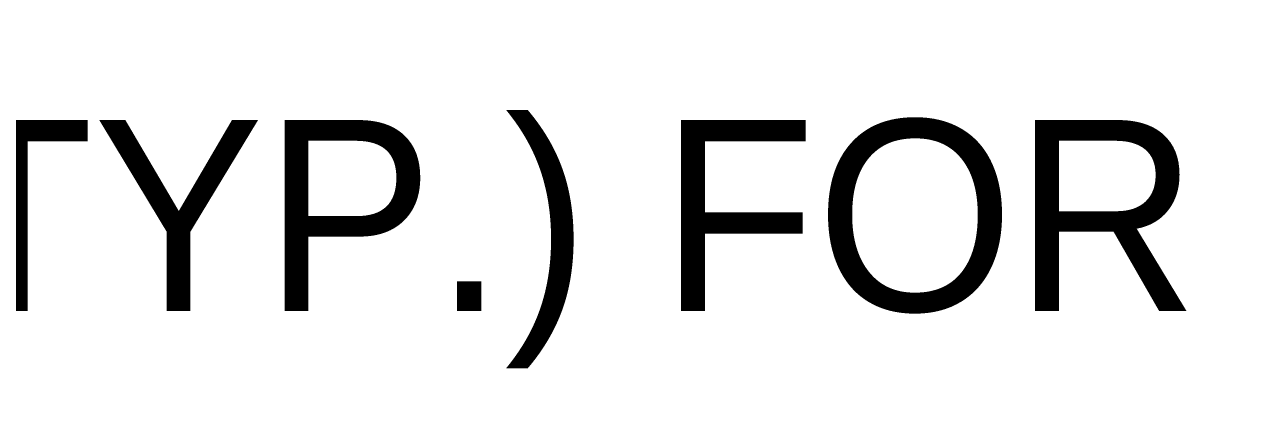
# Model space of a CAD drawing. Header units: feet. Extents: x -17 to 246, y -88 to 32.
# Drawn here: x 128.69 to 144.79, y -54.96 to -49.96 of the extents above; entities that cross this region are included whole.
import ezdxf
from ezdxf.enums import TextEntityAlignment as Align

# ---------------------------------------------------------------- set-up
doc = ezdxf.new("R2018")
doc.units = ezdxf.units.FT
doc.header["$MEASUREMENT"] = 0
doc.layers.add('G-ANNO-TEXT', color=1, linetype='Continuous')
doc.styles.get("Standard").update_dxf_attribs({"font": 'arial.ttf'})

# ---------------------------------------------------------------- blocks, each defined once
blk = doc.blocks.new('*U20')
at = {"lineweight": 30, "flags": 104}
blk.add_attdef('TAG', text='', height=0.1, dxfattribs=at).set_placement((0.206, 0.002), align=Align.MIDDLE_LEFT)

msp = doc.modelspace()

# ---------------------------------------------------------------- block references
at = {"layer": 'G-ANNO-TEXT'}
ref = msp.add_blockref('*U20', (126.258, -51.207), dxfattribs=dict(at, xscale=-0.8829409089627208, yscale=0.8829409089627208, zscale=0.8829409089627208, rotation=180))
lines = msp.add_mtext('(TYP.) FOR CABLE TAGGING SEE FO TABLES, THIS DWG.', dxfattribs={"layer": '0', "insert": (126.44, -51.209), "char_height": 2.5, "attachment_point": 1, "bg_fill": 3, "box_fill_scale": 1.5, "bg_fill_color": 256, "bg_fill_transparency": 0})
ref.add_attrib('TAG', '', (126.44, -51.209), dxfattribs={"flags": 104}).embed_mtext(lines)

doc.saveas('drawing.dxf')
